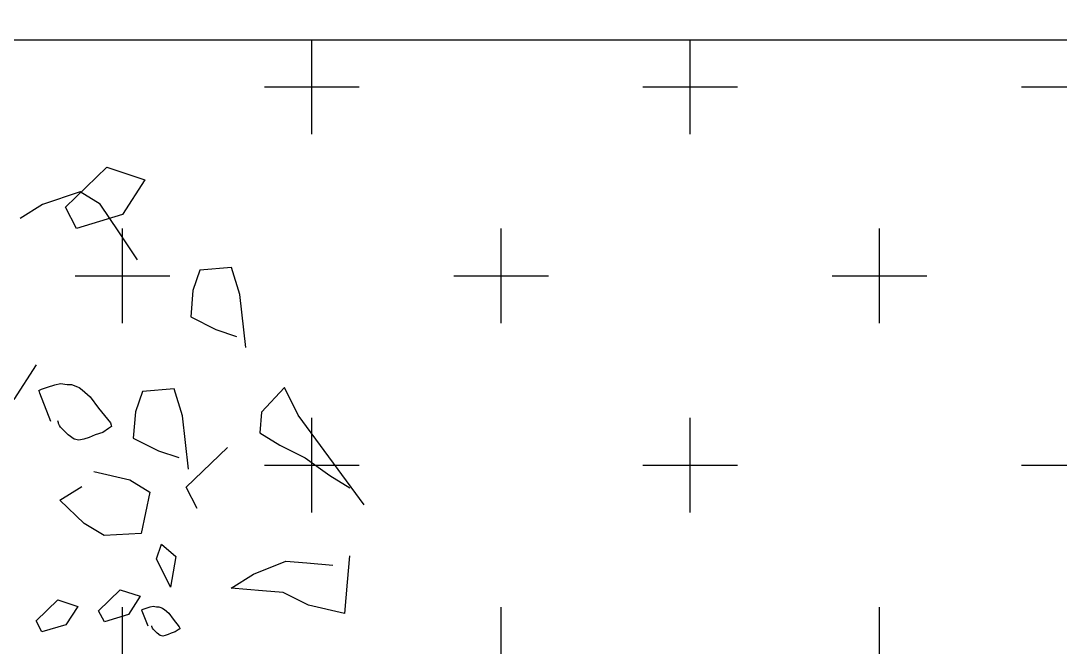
# Model space of a CAD drawing. Header units: metres. Extents: x 71066629 to 71645179, y 84793221 to 85208804.
# Drawn here: x 71265822 to 71270182, y 85026531 to 85029158 of the extents above; entities that cross this region are included whole.
import ezdxf

# ---------------------------------------------------------------- set-up
doc = ezdxf.new("R2010")
doc.units = ezdxf.units.M
doc.header["$LTSCALE"] = 1000
for name, color, linetype in [('A_SITEP_PLANT', 85, 'Continuous'), ('DIM_SYMB', 3, 'Continuous'), ('G-PLTG', 105, 'Continuous')]:
    doc.layers.add(name, color=color, linetype=linetype)

# ---------------------------------------------------------------- blocks, each defined once
blk = doc.blocks.new('A$C1F6C256B')
at = {"layer": 'A_SITEP_PLANT'}
for p, q in [((3249.197973627423, 4761.215573481459), (3342.693494050007, 4891.475529470248)), ((3249.197973627423, 4761.215573481459), (3342.693494050007, 4891.475529470248)), ((3342.693494050007, 4891.475529470248), (3453.423820877448, 4876.593698202632)), ((3342.693494050007, 4891.475529470248), (3453.423820877448, 4876.593698202632)), ((3453.423820877448, 4876.593698202632), (3409.490183883754, 4769.352078148775)), ((3453.423820877448, 4876.593698202632), (3409.490183883754, 4769.352078148775)), ((3409.490183883754, 4769.352078148775), (3289.742684768688, 4707.798850702704)), ((3409.490183883754, 4769.352078148775), (3289.742684768688, 4707.798850702704)), ((3289.742684768688, 4707.798850702704), (3249.197973627423, 4761.215573481459)), ((3289.742684768688, 4707.798850702704), (3249.197973627423, 4761.215573481459)), ((3247.66344381345, 4313.069798164885), (3203.538838111272, 4205.80930233936)), ((3247.66344381345, 4313.069798164885), (3203.538838111272, 4205.80930233936)), ((3722.451039089822, 4052.06412123004), (3815.946561446064, 4182.324076198449)), ((3722.451039089822, 4052.06412123004), (3815.946561446064, 4182.324076198449)), ((3762.995750311646, 3998.647398008121), (3722.451039089822, 4052.06412123004)), ((3762.995750311646, 3998.647398008121), (3722.451039089822, 4052.06412123004)), ((3676.647117171495, 3840.242052779504), (3683.067508242384, 3882.760826044134)), ((3676.647117171495, 3840.242052779504), (3683.067508242384, 3882.760826044134)), ((3683.067508242384, 3882.760826044134), (3728.858480652038, 3856.531667099189)), ((3683.067508242384, 3882.760826044134), (3728.858480652038, 3856.531667099189)), ((3730.039244128624, 3768.834022047377), (3676.647117171495, 3840.242052779504)), ((3730.039244128624, 3768.834022047377), (3676.647117171495, 3840.242052779504)), ((3728.858480652038, 3856.531667099189), (3730.039244128624, 3768.834022047377)), ((3728.858480652038, 3856.531667099189), (3730.039244128624, 3768.834022047377)), ((3543.735241796763, 3668.06887661462), (3592.800571182161, 3736.655871865573)), ((3543.735241796763, 3668.06887661462), (3592.800571182161, 3736.655871865573)), ((3592.800571182161, 3736.655871865573), (3651.154329591547, 3728.662211127172)), ((3592.800571182161, 3736.655871865573), (3651.154329591547, 3728.662211127172)), ((3651.154329591547, 3728.662211127172), (3627.988911491819, 3672.350451548526)), ((3651.154329591547, 3728.662211127172), (3627.988911491819, 3672.350451548526)), ((3376.791596968193, 3608.877789523598), (3425.877094269672, 3677.260749774491)), ((3376.791596968193, 3608.877789523598), (3425.877094269672, 3677.260749774491)), ((3425.877094269672, 3677.260749774491), (3484.011046650005, 3669.451392635732)), ((3425.877094269672, 3677.260749774491), (3484.011046650005, 3669.451392635732)), ((3484.011046650005, 3669.451392635732), (3460.946235531825, 3613.146024746093)), ((3484.011046650005, 3669.451392635732), (3460.946235531825, 3613.146024746093)), ((3565.220853479754, 3640.044829871826), (3543.735241796763, 3668.06887661462)), ((3565.220853479754, 3640.044829871826), (3543.735241796763, 3668.06887661462)), ((3627.988911491819, 3672.350451548526), (3565.220853479754, 3640.044829871826)), ((3627.988911491819, 3672.350451548526), (3565.220853479754, 3640.044829871826)), ((3398.077570538211, 3580.834010950697), (3376.791596968193, 3608.877789523598)), ((3398.077570538211, 3580.834010950697), (3376.791596968193, 3608.877789523598)), ((3460.946235531825, 3613.146024746093), (3398.077570538211, 3580.834010950697)), ((3460.946235531825, 3613.146024746093), (3398.077570538211, 3580.834010950697))]:
    blk.add_line(p, q, dxfattribs=at)
for points in [[(3473.777766940301, 4652.862259024725), (3408.382177790394, 4719.846033774054), (3342.86123439169, 4787.019895005884), (3281.68472097331, 4810.31102710063), (3184.00574272417, 4756.546881498769), (3130.018292300636, 4707.10293943109)], [(3815.987926527451, 4465.938790074783), (3772.433690073435, 4608.731229103403), (3736.075726087671, 4678.787530440459), (3650.159170234169, 4655.525505478668), (3641.288228249585, 4595.768941090908), (3648.497284107842, 4522.831590448011), (3724.308054984373, 4500.986893841619), (3783.960321308056, 4492.110971484363)], [(3815.987926527451, 4465.938790074783), (3772.433690073435, 4608.731229103403), (3736.075726087671, 4678.787530440459), (3650.159170234169, 4655.525505478668), (3641.288228249585, 4595.768941090908), (3648.497284107842, 4522.831590448011), (3724.308054984373, 4500.986893841619), (3783.960321308056, 4492.110971484363)], [(4220.716764963814, 4093.786956594908), (3993.579105072015, 4306.854195292981), (3942.692419131287, 4375.474492084875), (3891.589587161667, 4296.773652004282), (3897.352902778948, 4238.463523185667), (3958.53645184025, 4215.173086418625), (4034.261680077005, 4193.115682379692), (4111.419691478077, 4156.63402833324), (4172.596378725663, 4133.341137228825)], [(4220.716764963814, 4093.786956594908), (3993.579105072015, 4306.854195292981), (3942.692419131287, 4375.474492084875), (3891.589587161667, 4296.773652004282), (3897.352902778948, 4238.463523185667), (3958.53645184025, 4215.173086418625), (4034.261680077005, 4193.115682379692), (4111.419691478077, 4156.63402833324), (4172.596378725663, 4133.341137228825)], [(3719.422010531707, 4103.119247044903), (3675.848129017977, 4246.110444705264), (3639.502948350739, 4315.965533153911), (3553.566573463672, 4292.904025599681), (3544.702667193488, 4233.14815668395), (3551.911549150304, 4160.212564978603), (3627.62399413978, 4138.356373747171), (3687.374586350459, 4129.491945943097)], [(3719.422010531707, 4103.119247044903), (3675.848129017977, 4246.110444705264), (3639.502948350739, 4315.965533153911), (3553.566573463672, 4292.904025599681), (3544.702667193488, 4233.14815668395), (3551.911549150304, 4160.212564978603), (3627.62399413978, 4138.356373747171), (3687.374586350459, 4129.491945943097)], [(3317.064598315221, 4164.612892572332), (3271.9634768283, 4236.849194021052), (3270.286940296472, 4240.154510014109), (3268.458860298386, 4243.059178351716), (3275.258315209649, 4248.352494660125), (3290.035572935769, 4256.75511078845), (3309.586585075013, 4267.551140122349), (3323.866556777619, 4273.198154153273), (3342.681370496052, 4273.90078396714), (3354.936654675054, 4276.654761141807), (3372.485089553288, 4272.610958494974), (3377.215997171763, 4271.535879752337), (3387.132371936576, 4266.737731817644), (3412.875821516325, 4251.933838833531), (3441.162741823646, 4225.053456235881), (3481.383410764218, 4190.488966913487), (3484.507102134172, 4184.248098362732), (3486.144213136751, 4181.324554832478), (3478.807384450105, 4173.664109562233), (3464.900482257596, 4160.34058437738), (3445.349469974521, 4149.544555025117), (3429.99642591906, 4139.163448635373), (3416.440362890542, 4132.045308110857), (3403.649380061601, 4126.924367466913), (3390.140598140715, 4127.131849853817), (3371.335857192637, 4136.065180634818), (3346.474631197576, 4153.649190464552), (3342.434978384758, 4157.485510742612), (3339.195156316681, 4162.950328683132), (3338.435172580357, 4164.803558867716), (3335.883846274345, 4169.172653187911)], [(3317.064598315221, 4164.612892572332), (3271.9634768283, 4236.849194021052), (3270.286940296472, 4240.154510014109), (3268.458860298386, 4243.059178351716), (3275.258315209649, 4248.352494660125), (3290.035572935769, 4256.75511078845), (3309.586585075013, 4267.551140122349), (3323.866556777619, 4273.198154153273), (3342.681370496052, 4273.90078396714), (3354.936654675054, 4276.654761141807), (3372.485089553288, 4272.610958494974), (3377.215997171763, 4271.535879752337), (3387.132371936576, 4266.737731817644), (3412.875821516325, 4251.933838833531), (3441.162741823646, 4225.053456235881), (3481.383410764218, 4190.488966913487), (3484.507102134172, 4184.248098362732), (3486.144213136751, 4181.324554832478), (3478.807384450105, 4173.664109562233), (3464.900482257596, 4160.34058437738), (3445.349469974521, 4149.544555025117), (3429.99642591906, 4139.163448635373), (3416.440362890542, 4132.045308110857), (3403.649380061601, 4126.924367466913), (3390.140598140715, 4127.131849853817), (3371.335857192637, 4136.065180634818), (3346.474631197576, 4153.649190464552), (3342.434978384758, 4157.485510742612), (3339.195156316681, 4162.950328683132), (3338.435172580357, 4164.803558867716), (3335.883846274345, 4169.172653187911)], [(3460.002922233602, 4048.138985823287), (3563.438180313388, 4043.592307341867), (3624.621729446342, 4020.301870511816), (3621.619638509932, 3902.245608329831), (3520.970325265837, 3877.527412246389), (3459.872492746508, 3901.028797445033), (3381.170067557367, 3952.129696647288), (3435.164379937575, 4001.576093070326)], [(3460.002922233602, 4048.138985823287), (3563.438180313388, 4043.592307341867), (3624.621729446342, 4020.301870511816), (3621.619638509932, 3902.245608329831), (3520.970325265837, 3877.527412246389), (3459.872492746508, 3901.028797445033), (3381.170067557367, 3952.129696647288), (3435.164379937575, 4001.576093070326)], [(4205.96614930383, 3945.231723447098), (4213.155386128638, 3872.494890274655), (4221.810182084795, 3784.930317861523), (4118.26938842953, 3789.466565301031), (4042.556943440228, 3811.32275646049), (3984.252091471048, 3805.559962431318), (3896.889795375872, 3796.925159302657), (3950.857426837436, 3846.56961884987), (4033.902147556306, 3898.887328882702), (4092.214035240526, 3904.65081831193), (4165.047609308444, 3911.849616895081)], [(4205.96614930383, 3945.231723447098), (4213.155386128638, 3872.494890274655), (4221.810182084795, 3784.930317861523), (4118.26938842953, 3789.466565301031), (4042.556943440228, 3811.32275646049), (3984.252091471048, 3805.559962431318), (3896.889795375872, 3796.925159302657), (3950.857426837436, 3846.56961884987), (4033.902147556306, 3898.887328882702), (4092.214035240526, 3904.65081831193), (4165.047609308444, 3911.849616895081)], [(3687.469857266639, 3650.912945148652), (3663.710101688106, 3688.630007404165), (3662.831147051475, 3690.361867446627), (3662.071043087926, 3691.90655030738), (3665.521558787616, 3694.876236399694), (3673.39969666506, 3699.097001781513), (3683.563719346014, 3704.7550077177), (3691.160963223549, 3707.72959952656), (3701.038740452787, 3708.098480251211), (3707.371626476059, 3709.53432184874), (3716.665873966937, 3707.621839285014), (3718.968901934976, 3706.837086531916), (3724.33587831544, 3704.738912801899), (3737.871008245857, 3696.76635150917), (3752.74146042805, 3682.453633123136), (3773.857311562519, 3664.307276282198), (3775.456732238934, 3661.431768257375), (3776.336034391017, 3659.696390465455), (3772.504897805513, 3655.474226055318), (3765.203774145514, 3648.479375444062), (3754.939492729376, 3642.811460026569), (3746.778885807435, 3637.351469656074), (3739.762211454392, 3633.624355451204), (3733.046945455077, 3630.935861598089), (3725.754317506333, 3631.024970840576), (3716.062526993919, 3635.935305927502), (3702.929943661322, 3644.956484120892), (3700.908505084517, 3646.980374768551), (3699.068581426342, 3650.240616611933), (3698.708348262357, 3650.812440553389), (3697.47004025965, 3653.116211488465)], [(3687.469857266639, 3650.912945148652), (3663.710101688106, 3688.630007404165), (3662.831147051475, 3690.361867446627), (3662.071043087926, 3691.90655030738), (3665.521558787616, 3694.876236399694), (3673.39969666506, 3699.097001781513), (3683.563719346014, 3704.7550077177), (3691.160963223549, 3707.72959952656), (3701.038740452787, 3708.098480251211), (3707.371626476059, 3709.53432184874), (3716.665873966937, 3707.621839285014), (3718.968901934976, 3706.837086531916), (3724.33587831544, 3704.738912801899), (3737.871008245857, 3696.76635150917), (3752.74146042805, 3682.453633123136), (3773.857311562519, 3664.307276282198), (3775.456732238934, 3661.431768257375), (3776.336034391017, 3659.696390465455), (3772.504897805513, 3655.474226055318), (3765.203774145514, 3648.479375444062), (3754.939492729376, 3642.811460026569), (3746.778885807435, 3637.351469656074), (3739.762211454392, 3633.624355451204), (3733.046945455077, 3630.935861598089), (3725.754317506333, 3631.024970840576), (3716.062526993919, 3635.935305927502), (3702.929943661322, 3644.956484120892), (3700.908505084517, 3646.980374768551), (3699.068581426342, 3650.240616611933), (3698.708348262357, 3650.812440553389), (3697.47004025965, 3653.116211488465)]]:
    blk.add_lwpolyline(points, dxfattribs=at)
for points in [[(3249.197972906346, 4761.215576165123), (3249.197972906346, 4761.215576165123)], [(3249.197972906346, 4761.215576165123), (3249.197972906346, 4761.215576165123)], [(3722.451039461361, 4052.06412318445), (3722.451039461361, 4052.06412318445)], [(3722.451039461361, 4052.06412318445), (3722.451039461361, 4052.06412318445)], [(3543.735241577262, 3668.068879551342), (3543.735241577262, 3668.068879551342)], [(3543.735241577262, 3668.068879551342), (3543.735241577262, 3668.068879551342)], [(3376.791597027157, 3608.877793232445), (3376.791597027157, 3608.877793232445)], [(3376.791597027157, 3608.877793232445), (3376.791597027157, 3608.877793232445)]]:
    blk.add_lwpolyline(points, close=True, dxfattribs=at)

msp = doc.modelspace()

# ---------------------------------------------------------------- hatches: boundary and pattern name
at = {"layer": 'G-PLTG'}
h = msp.add_hatch(dxfattribs=at)
h.set_pattern_fill('CROSS', color=256, scale=500, style=0)
h.set_pattern_definition([(0, (0, 0), (793.75, 793.75), [396.875, -1190.625]), (90, (198.4375, -198.4375), (-793.75, 793.75), [396.875, -1190.625])])
h.paths.add_polyline_path([(71288570.55134961, 85061443.37060535), (71260191.58164696, 85056948.58337198), (71260191.58164696, 85020234.32655975), (71266949.5167804, 85020531.79929733), (71295087.5225633, 85020296.83383997)])

# ---------------------------------------------------------------- linework, layer by layer
at = {"layer": 'DIM_SYMB'}
msp.add_lwpolyline([(71246113.58592606, 85029078.24092638), (71277147.1408577, 85029078.24092638), (71281861.7965126, 85021464.56253748)], dxfattribs=at)
msp.add_lwpolyline([(71246113.58592606, 85029078.24092638), (71277147.1408577, 85029078.24092638), (71281861.7965126, 85021464.56253748)], dxfattribs=at)

# ---------------------------------------------------------------- block references
at = {"layer": 'A_SITEP_PLANT', "xscale": 1.5, "yscale": 1.5, "zscale": 1.5, "rotation": 349.5909808288326}
msp.add_blockref('A$C1F6C256B', (71259926.5782096, 85022233.2589381), dxfattribs=at)

doc.saveas('drawing.dxf')
